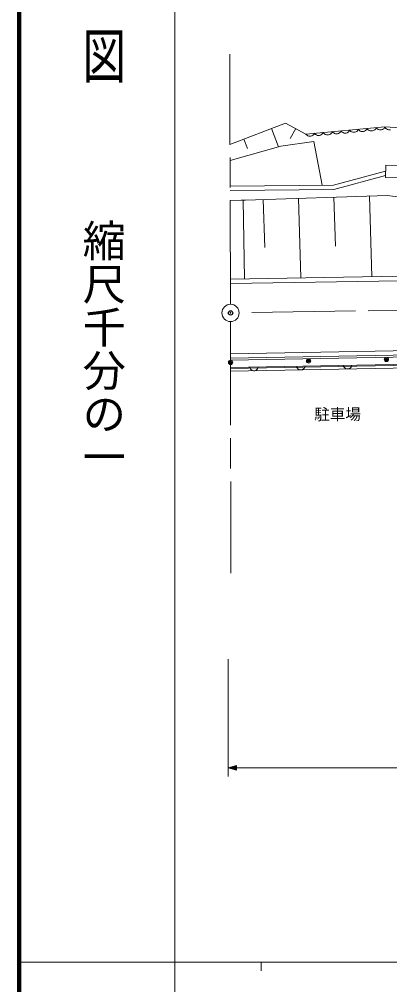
# Model space of a CAD drawing. Units: millimetres, scale not verified. Extents: x 40000 to 680000, y 20000 to 380000.
# Drawn here: x 40000 to 82904, y 202409 to 314125 of the extents above; entities that cross this region are included whole.
import ezdxf
from ezdxf.enums import TextEntityAlignment as Align

# ---------------------------------------------------------------- set-up
doc = ezdxf.new("R2010")
doc.units = ezdxf.units.MM
doc.header["$LTSCALE"] = 1000
doc.header["$PDMODE"] = 32
doc.header["$PDSIZE"] = 500
doc.linetypes.add('CHAIN', pattern=[18.5, 12, -1.5, 3.5, -1.5])
for name, color, linetype, lineweight in [('M-BGD', 7, 'Continuous', 13), ('M-BMK', 2, 'CHAIN', 13), ('M-BMK-SRVR', 3, 'Continuous', 13), ('M-STR-HTXT', 7, 'Continuous', 13), ('M-TTL', 2, 'Continuous', 140), ('M-TTL-BAND', 7, 'Continuous', 13)]:
    doc.layers.add(name, color=color, linetype=linetype, lineweight=lineweight)
doc.layers.add('M-BGD-HTXT', color=7, linetype='Continuous')
doc.layers.add('M-OTRS', color=6, linetype='Continuous')
doc.styles.add('@ＭＳ ゴシック', font='')
doc.styles.add('ＭＳ ゴシック', font='')
doc.styles.get('@ＭＳ ゴシック').set_extended_font_data('@MS Gothic')
doc.styles.get('ＭＳ ゴシック').set_extended_font_data('MS Gothic')

msp = doc.modelspace()

# ---------------------------------------------------------------- linework, layer by layer
at = {"layer": 'M-BGD'}
for p, q in [((64402, 299650), (70835, 302121)), ((70835, 302121), (73193, 300848)), ((73193, 300848), (82328, 301672)), ((82306, 301570), (82356, 301675)), ((82328, 301672), (90938, 301148)), ((82328, 301672), (82382, 301569)), ((69227, 301503), (70040, 299386)), ((72014, 301485), (71389, 300326)), ((73193, 300848), (73262, 300754)), ((73262, 300754), (73327, 300700)), ((73327, 300700), (73412, 300647)), ((73412, 300647), (73537, 300598)), ((73537, 300598), (73659, 300589)), ((73659, 300589), (73778, 300600)), ((73778, 300600), (73896, 300631)), ((73896, 300631), (74010, 300701)), ((74010, 300701), (74084, 300768)), ((74084, 300768), (74139, 300833)), ((74139, 300833), (74189, 300938)), ((74189, 300938), (74258, 300844)), ((74258, 300844), (74323, 300790)), ((74323, 300790), (74408, 300737)), ((74408, 300737), (74533, 300688)), ((74533, 300688), (74655, 300679)), ((74655, 300679), (74774, 300690)), ((74774, 300690), (74892, 300720)), ((74892, 300720), (75006, 300791)), ((75006, 300791), (75080, 300858)), ((75080, 300858), (75135, 300923)), ((75135, 300923), (75185, 301028)), ((75185, 301028), (75261, 300924)), ((75261, 300924), (75333, 300865)), ((75333, 300865), (75426, 300807)), ((75426, 300807), (75564, 300753)), ((75564, 300753), (75697, 300743)), ((75697, 300743), (75829, 300755)), ((75829, 300755), (75958, 300788)), ((75958, 300788), (76084, 300866)), ((76084, 300866), (76165, 300940)), ((76165, 300940), (76225, 301011)), ((76225, 301011), (76281, 301127)), ((76281, 301127), (76350, 301033)), ((76350, 301033), (76415, 300978)), ((76415, 300978), (76500, 300926)), ((76500, 300926), (76625, 300877)), ((76625, 300877), (76746, 300868)), ((76746, 300868), (76866, 300878)), ((76866, 300878), (76983, 300909)), ((76983, 300909), (77097, 300980)), ((77097, 300980), (77172, 301046)), ((77172, 301046), (77226, 301112)), ((77226, 301112), (77277, 301217)), ((77277, 301217), (77346, 301122)), ((77346, 301122), (77411, 301068)), ((77411, 301068), (77496, 301015)), ((77496, 301015), (77621, 300966)), ((77621, 300966), (77742, 300957)), ((77742, 300957), (77862, 300968)), ((77862, 300968), (77979, 300999)), ((77979, 300999), (78093, 301069)), ((78093, 301069), (78168, 301136)), ((78168, 301136), (78222, 301201)), ((78222, 301201), (78273, 301306)), ((78273, 301306), (78342, 301212)), ((78342, 301212), (78407, 301158)), ((78407, 301158), (78492, 301105)), ((78492, 301105), (78617, 301056)), ((78617, 301056), (78738, 301047)), ((78738, 301047), (78858, 301058)), ((78858, 301058), (78975, 301089)), ((78975, 301089), (79089, 301159)), ((79089, 301159), (79164, 301226)), ((79164, 301226), (79218, 301291)), ((79218, 301291), (79269, 301396)), ((79269, 301396), (79338, 301302)), ((79338, 301302), (79403, 301248)), ((79403, 301248), (79488, 301195)), ((79488, 301195), (79613, 301146)), ((79613, 301146), (79734, 301137)), ((79734, 301137), (79854, 301148)), ((79854, 301148), (79971, 301178)), ((79971, 301178), (80085, 301249)), ((80085, 301249), (80160, 301316)), ((80160, 301316), (80214, 301381)), ((80214, 301381), (80265, 301486)), ((80265, 301486), (80340, 301382)), ((80340, 301382), (80412, 301323)), ((80412, 301323), (80506, 301265)), ((80506, 301265), (80643, 301211)), ((80643, 301211), (80776, 301201)), ((80776, 301201), (80908, 301213)), ((80908, 301213), (81037, 301246)), ((81037, 301246), (81163, 301324)), ((81163, 301324), (81245, 301398)), ((81245, 301398), (81304, 301469)), ((81304, 301469), (81360, 301585)), ((81360, 301585), (81429, 301491)), ((81429, 301491), (81494, 301436)), ((81494, 301436), (81579, 301384)), ((81579, 301384), (81704, 301335)), ((81704, 301335), (81826, 301325)), ((81826, 301325), (81945, 301336)), ((81945, 301336), (82063, 301367)), ((82063, 301367), (82177, 301437)), ((82177, 301437), (82251, 301504)), ((82251, 301504), (82306, 301570)), ((82382, 301569), (82438, 301505)), ((82438, 301505), (82514, 301440)), ((82514, 301440), (82630, 301373)), ((82630, 301373), (82749, 301346)), ((82749, 301346), (82869, 301339)), ((82869, 301339), (82990, 301351)), ((70311, 299463), (64408, 297778)), ((66010, 300268), (66432, 299169)), ((74129, 299987), (70311, 299463)), ((74129, 299987), (75098, 294930)), ((82441, 297229), (82406, 295829)), ((83907, 297193), (82441, 297229)), ((76380, 294946), (82425, 296569)), ((76449, 294446), (82412, 296048)), ((64418, 294804), (76380, 294946)), ((82406, 295829), (83873, 295794)), ((64419, 294304), (76449, 294446)), ((64423, 293154), (65692, 293204)), ((64423, 293153), (65692, 293203)), ((65692, 293204), (66192, 293210)), ((65942, 293207), (66088, 284092)), ((66192, 293210), (82606, 293753)), ((68243, 293278), (68427, 287709)), ((72347, 293413), (72598, 284200)), ((76451, 293549), (76639, 287867)), ((80554, 293685), (80843, 284338)), ((82606, 293753), (102859, 291057)), ((84108, 284393), (64454, 284065)), ((84117, 283873), (64455, 283545)), ((64471, 275406), (118448, 276371)), ((64467, 274906), (118457, 275871)), ((91552, 275186), (64471, 274665)), ((64467, 273725), (90119, 274199)), ((64472, 273823), (91567, 274338)), ((64472, 273425), (90125, 273899)), ((66682, 273865), (66724, 273746)), ((66724, 273746), (66786, 273647)), ((67586, 273662), (67644, 273763)), ((67644, 273763), (67681, 273884)), ((72101, 273968), (72143, 273849)), ((72143, 273849), (72205, 273750)), ((72205, 273750), (72307, 273652)), ((72907, 273663), (73005, 273765)), ((73005, 273765), (73063, 273866)), ((73063, 273866), (73100, 273987)), ((77520, 274071), (77562, 273952)), ((77562, 273952), (77624, 273853)), ((77624, 273853), (77726, 273755)), ((77726, 273755), (77827, 273697)), ((78108, 273662), (78227, 273705)), ((78227, 273705), (78326, 273766)), ((78326, 273766), (78424, 273868)), ((78424, 273868), (78482, 273969)), ((78482, 273969), (78520, 274090)), ((66786, 273647), (66888, 273549)), ((66888, 273549), (66989, 273491)), ((66989, 273491), (67110, 273453)), ((67110, 273453), (67269, 273456)), ((67269, 273456), (67389, 273499)), ((67389, 273499), (67488, 273560)), ((67488, 273560), (67586, 273662)), ((72307, 273652), (72408, 273594)), ((72408, 273594), (72529, 273556)), ((72529, 273556), (72689, 273559)), ((72689, 273559), (72808, 273602)), ((72808, 273602), (72907, 273663)), ((77827, 273697), (77948, 273659)), ((77948, 273659), (78108, 273662))]:
    msp.add_line(p, q, dxfattribs=at)
for centre, radius in [((73503, 274589), 250), ((82530, 274763), 250), ((82530, 274763), 150), ((64476, 274415), 250), ((64476, 274415), 150), ((64476, 274415), 50), ((73503, 274589), 150), ((73503, 274589), 50), ((82530, 274763), 50)]:
    msp.add_circle(centre, radius, dxfattribs=at)
at = {"layer": 'M-BMK'}
for p, q in [((64463, 281147), (64367, 310081)), ((115922, 280961), (65466, 280163)), ((64467, 279147), (64492, 250040))]:
    msp.add_line(p, q, dxfattribs=at)
at = {"layer": 'M-BMK-SRVR'}
for radius in [1000, 40]:
    msp.add_circle((64467, 280147), radius, dxfattribs=at)
at = {"layer": 'M-OTRS'}
msp.add_point((64467, 280147), dxfattribs=at)
at = {"layer": 'M-STR-HTXT'}
for p, q in [((64176, 240097), (64176, 226497)), ((64176, 227497), (65176, 227777)), ((65176, 227217), (64176, 227497)), ((64176, 227497), (146296, 227497)), ((64456, 227497), (65136, 227697)), ((65136, 227297), (64456, 227497)), ((64616, 227497), (65096, 227617)), ((65096, 227377), (64616, 227497)), ((64856, 227497), (65056, 227537)), ((65056, 227457), (64856, 227497)), ((65056, 227537), (65056, 227457)), ((65096, 227617), (65096, 227377)), ((65136, 227697), (65136, 227297)), ((65176, 227777), (65176, 227217))]:
    msp.add_line(p, q, dxfattribs=at)
at = {"layer": 'M-TTL'}
msp.add_line((40000, 380000), (40000, 20000), dxfattribs=at)
at = {"layer": 'M-TTL-BAND'}
for p, q in [((58000, 370000), (58000, 20000)), ((40000, 205000), (579000, 205000)), ((68000, 205000), (68000, 204000))]:
    msp.add_line(p, q, dxfattribs=at)

# ---------------------------------------------------------------- texts
at = {"layer": 'M-BGD-HTXT', "style": 'ＭＳ ゴシック'}
msp.add_text('駐車場', height=1320, dxfattribs=at).set_placement((74166, 267365), align=Align.BOTTOM_LEFT)
at = {"layer": 'M-TTL-BAND', "style": '@ＭＳ ゴシック', "width": 1.4}
msp.add_text('平  面  図', height=3666, rotation=270, dxfattribs=at).set_placement((49777, 306475), align=Align.MIDDLE_RIGHT)
at = {"layer": 'M-TTL-BAND', "style": '@ＭＳ ゴシック'}
msp.add_text('縮尺千分の一', height=3666, rotation=270, dxfattribs=at).set_placement((49777, 261030), align=Align.MIDDLE_RIGHT)

doc.saveas('drawing.dxf')
